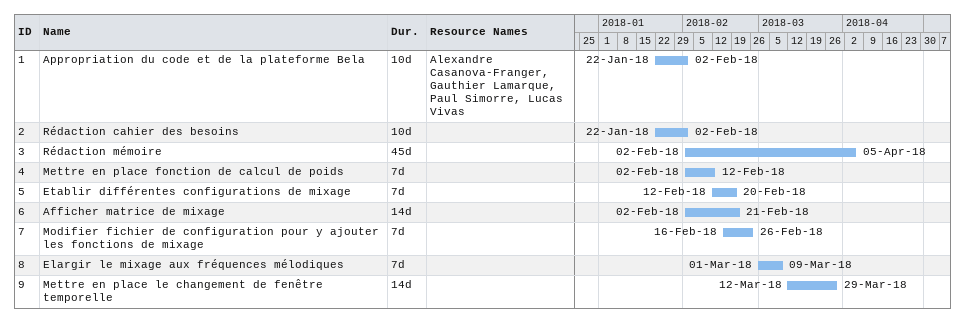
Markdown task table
| ID | Task | Duration | Start | Finish | Resources |
|---|---|---|---|---|---|
| 1 | Appropriation du code et de la plateforme Bela | 10d | 2018-01-22 | 2018-02-02 | Alexandre Casanova-Franger, Gauthier Lamarque, Paul Simorre, Lucas Vivas |
| 2 | Rédaction cahier des besoins | 10d | 2018-01-22 | 2018-02-02 |  |
| 3 | Rédaction mémoire | 45d | 2018-02-02 | 2018-04-05 |  |
| 4 | Mettre en place fonction de calcul de poids | 7d | 2018-02-02 | 2018-02-12 |  |
| 5 | Etablir différentes configurations de mixage | 7d | 2018-02-12 | 2018-02-20 |  |
| 6 | Afficher matrice de mixage | 14d | 2018-02-02 | 2018-02-21 |  |
| 7 | Modifier fichier de configuration pour y ajouter les fonctions de mixage | 7d | 2018-02-16 | 2018-02-26 |  |
| 8 | Elargir le mixage aux fréquences mélodiques | 7d | 2018-03-01 | 2018-03-09 |  |
| 9 | Mettre en place le changement de fenêtre temporelle | 14d | 2018-03-12 | 2018-03-29 |  |
